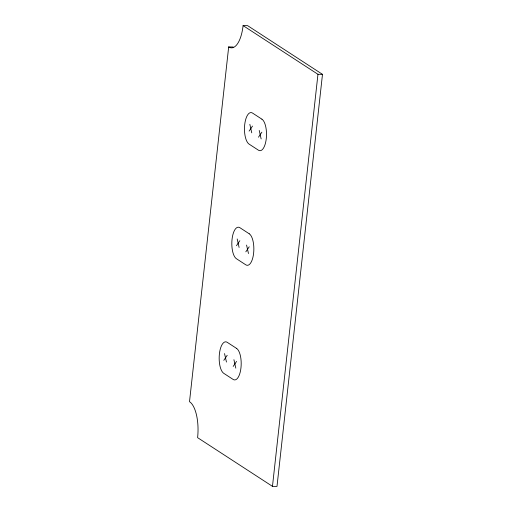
<?xml version="1.0" encoding="UTF-8"?>
<svg xmlns="http://www.w3.org/2000/svg" width="512" height="512" viewBox="0 0 512 512"><rect width="100%" height="100%" fill="white"/><g stroke="black" fill="none" stroke-linecap="round" stroke-linejoin="round"><path stroke-width="0.77" d="M228.678 46.938L189.51 401.683A29.574 11.68 -89.3 0 1 197.6 437.658L272.467 486.349L276.998 486.4L322.49 74.342L247.616 25.651L243.091 25.6A29.574 11.68 -89.3 0 1 228.678 46.938L233.203 46.989M272.467 486.349L317.958 74.291L243.091 25.6M249.107 131.104L252.506 126.074M258.477 137.203L261.875 132.173M236.454 245.722L239.846 240.698M245.824 251.821L249.222 246.79M223.802 360.346L227.194 355.315M233.171 366.438L236.57 361.408M317.958 74.291L322.49 74.342M259.226 130.445L261.133 138.925M249.85 124.352L251.757 132.832M246.573 245.069L248.474 253.542M237.197 238.97L239.104 247.45M233.92 359.686L235.821 368.166M224.544 353.587L226.451 362.067M261.894 119.168L252.518 113.069A16.019 6.33 -89.3 0 0 244.71 124.627A16.019 6.33 -89.3 0 0 249.094 144.115L258.464 150.208A16.019 6.33 -89.3 0 0 266.272 138.65A16.019 6.33 -89.3 0 0 261.894 119.168M249.235 233.786L239.866 227.686A16.019 6.33 -89.3 0 0 232.058 239.245A16.019 6.33 -89.3 0 0 236.435 258.733L245.811 264.826A16.019 6.33 -89.3 0 0 253.619 253.267A16.019 6.33 -89.3 0 0 249.235 233.786M236.582 348.403L227.213 342.31A16.019 6.33 -89.3 0 0 219.405 353.869A16.019 6.33 -89.3 0 0 223.782 373.35L233.158 379.443A16.019 6.33 -89.3 0 0 240.96 367.885A16.019 6.33 -89.3 0 0 236.582 348.403"/></g></svg>
